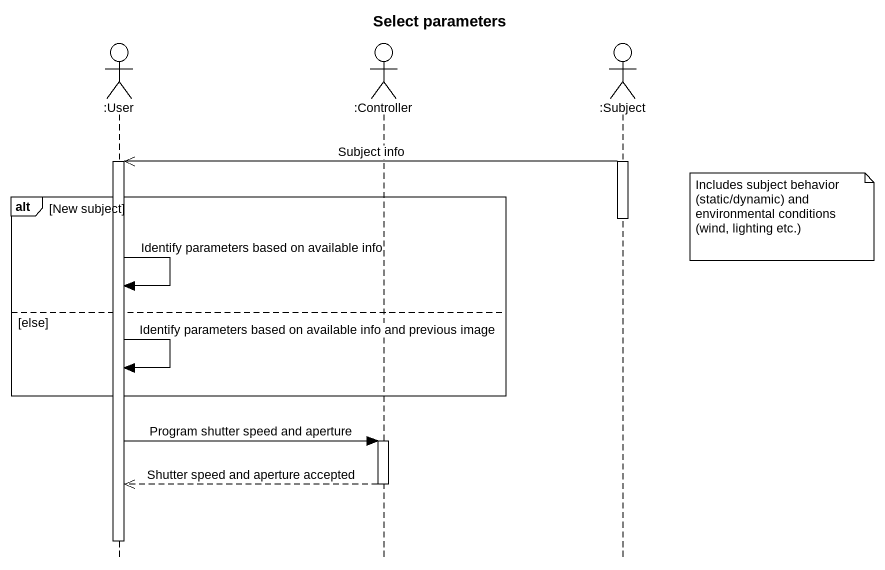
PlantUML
@startuml
title Select parameters
hide footbox
actor ":User" as User
actor ":Controller" as Controller
actor ":Subject" as Subject

activate Subject
Subject ->> User : Subject info
activate User
alt New subject
  note right of Subject : Includes subject behavior (static/dynamic) and environmental conditions (wind, lighting etc.)
  deactivate Subject
  User -> User : Identify parameters based on available info
else else
  User -> User : Identify parameters based on available info and previous image
end
User -> Controller : Program shutter speed and aperture
activate Controller
Controller -->> User : Shutter speed and aperture accepted
deactivate Controller
deactivate User
@enduml
